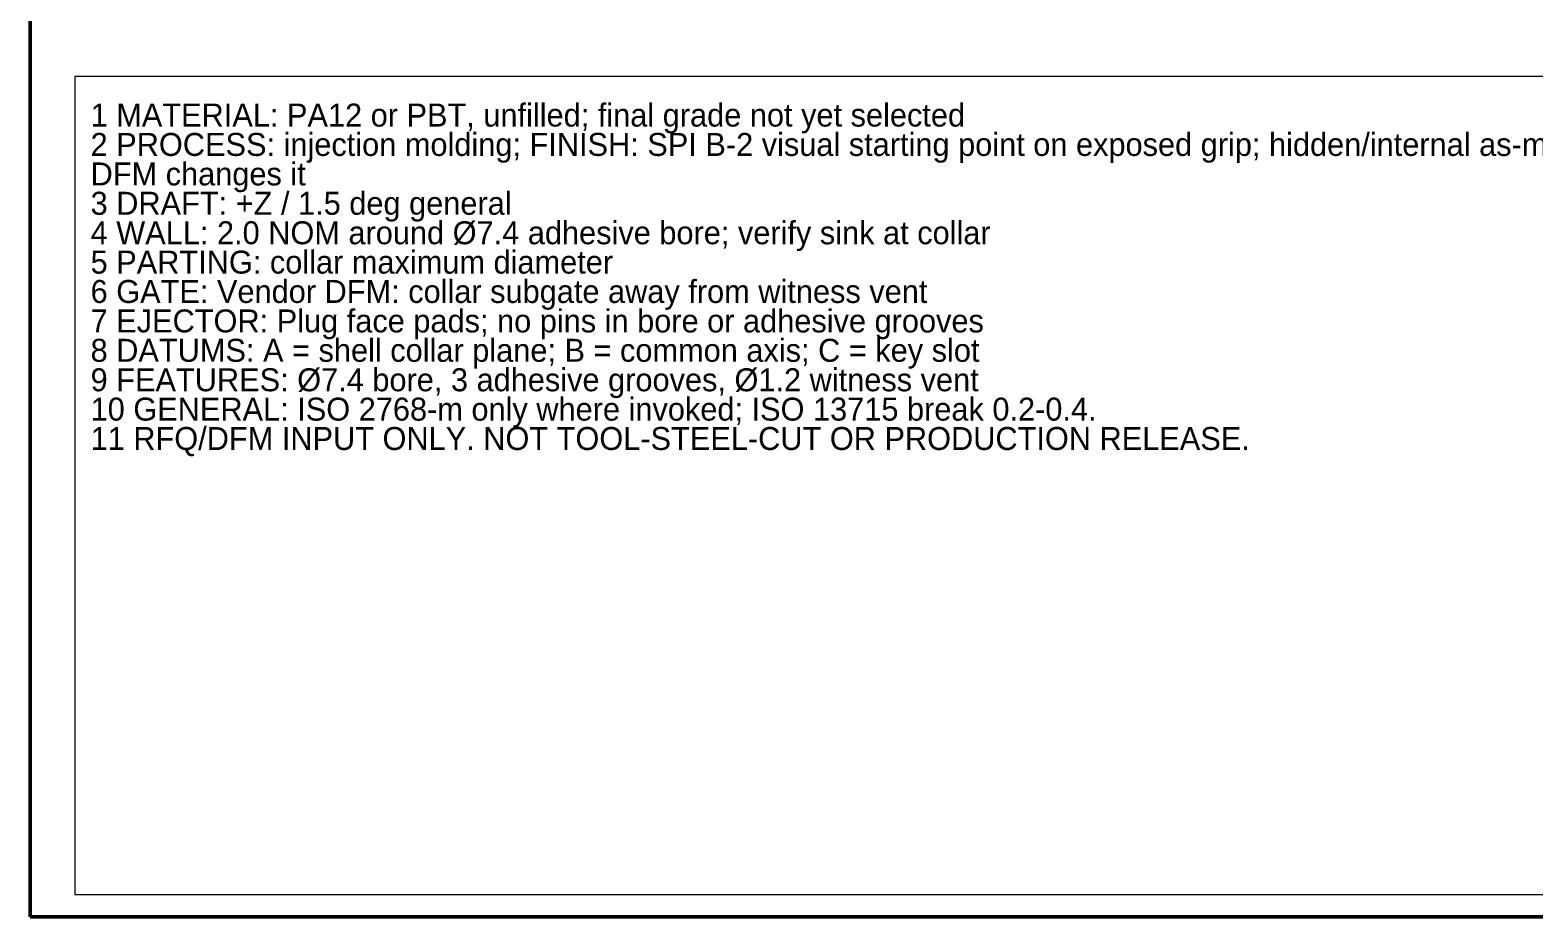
# Model space of a CAD drawing. Header units: millimetres. Extents: x 10 to 410, y 10 to 287.
# Drawn here: x 10 to 144.2, y 10 to 89.1 of the extents above; entities that cross this region are included whole.
import ezdxf
from ezdxf.enums import TextEntityAlignment as Align

# ---------------------------------------------------------------- set-up
doc = ezdxf.new("R2010")
doc.units = ezdxf.units.MM
doc.layers.add('BORDER', color=7, linetype='CONTINUOUS', lineweight=50)
doc.layers.add('NOTES', color=7, linetype='CONTINUOUS', lineweight=18)

msp = doc.modelspace()

# ---------------------------------------------------------------- linework, layer by layer
at = {"layer": 'BORDER'}
msp.add_lwpolyline([(10, 10), (410, 10), (410, 287), (10, 287)], close=True, dxfattribs=at)
at = {"layer": 'NOTES'}
msp.add_lwpolyline([(14, 12), (252, 12), (252, 85), (14, 85)], close=True, dxfattribs=at)

# ---------------------------------------------------------------- texts
for s, p in [('1 MATERIAL: PA12 or PBT, unfilled; final grade not yet selected', (15.4, 81.55)), ('2 PROCESS: injection molding; FINISH: SPI B-2 visual starting point on exposed grip; hidden/internal as-machined unless', (15.4, 78.93)), ('DFM changes it', (15.4, 76.3)), ('3 DRAFT: +Z / 1.5 deg general', (15.4, 73.68)), ('4 WALL: 2.0 NOM around Ø7.4 adhesive bore; verify sink at collar', (15.4, 71.05)), ('5 PARTING: collar maximum diameter', (15.4, 68.43)), ('6 GATE: Vendor DFM: collar subgate away from witness vent', (15.4, 65.81)), ('7 EJECTOR: Plug face pads; no pins in bore or adhesive grooves', (15.4, 63.18)), ('8 DATUMS: A = shell collar plane; B = common axis; C = key slot', (15.4, 60.56)), ('9 FEATURES: Ø7.4 bore, 3 adhesive grooves, Ø1.2 witness vent', (15.4, 57.93)), ('10 GENERAL: ISO 2768-m only where invoked; ISO 13715 break 0.2-0.4.', (15.4, 55.31)), ('11 RFQ/DFM INPUT ONLY. NOT TOOL-STEEL-CUT OR PRODUCTION RELEASE.', (15.4, 52.69))]:
    msp.add_text(s, height=2.05, dxfattribs=at).set_placement(p, align=Align.MIDDLE_LEFT)

doc.saveas('drawing.dxf')
